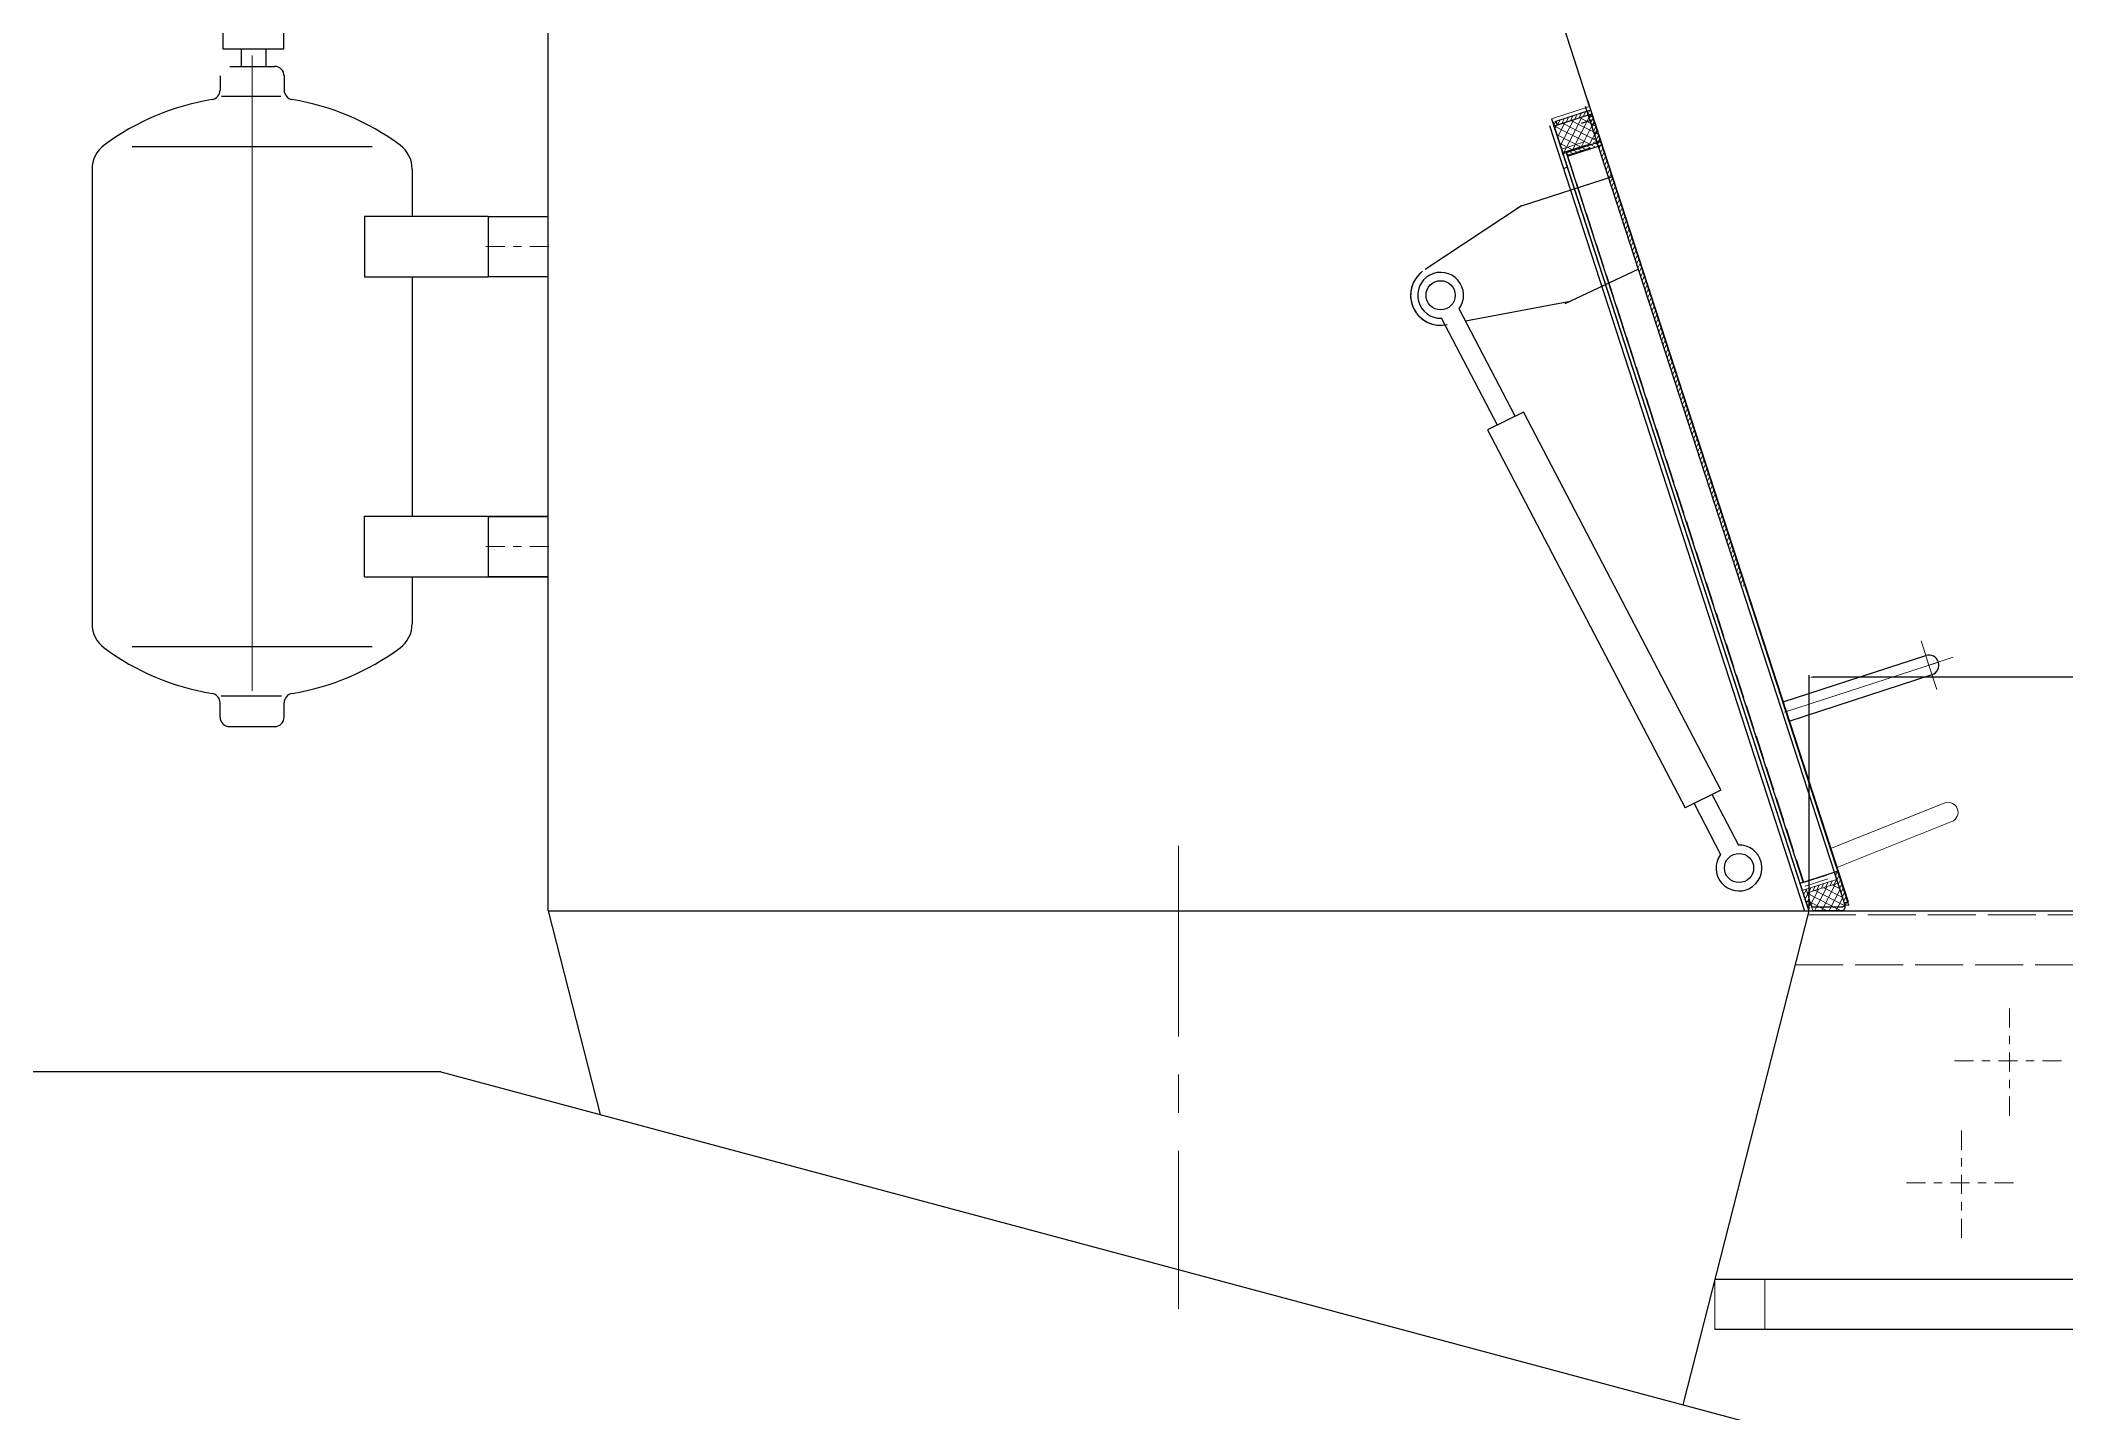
# Model space of a CAD drawing. Header units: inches. Extents: x 10544 to 11608, y 23833 to 24615.
# Drawn here: x 11536.94 to 11561.23, y 24312.23 to 24328.68 of the extents above; entities that cross this region are included whole.
import ezdxf

# ---------------------------------------------------------------- set-up
doc = ezdxf.new("R2010")
doc.units = ezdxf.units.IN
doc.header["$MEASUREMENT"] = 0
doc.linetypes.add('ACAD_ISO02W100', pattern=[15, 12, -3])
doc.linetypes.add('CENTER', pattern=[50.8, 31.75, -6.35, 6.35, -6.35])
for name, color, linetype, lineweight in [('61 Revision Cloud', 1, 'Continuous', 9), ('AM_0', 7, 'Continuous', 30), ('AM_0N', 7, 'Continuous', 30), ('中心线', 1, 'CENTER', 9), ('粗线', 7, 'Continuous', 30), ('细线', 3, 'Continuous', 20), ('虚线', 6, 'ACAD_ISO02W100', 20)]:
    doc.layers.add(name, color=color, linetype=linetype, lineweight=lineweight)
doc.layers.add('尺寸标注', color=253, linetype='Continuous')
doc.styles.add('shwezer', font='simplex.shx', dxfattribs={"width": 0.8, "bigfont": 'hzdx.shx'})
doc.dimstyles.new('shwezer', dxfattribs={"dimtxt": 4, "dimasz": 2.5, "dimexe": 1, "dimexo": 1, "dimgap": 1, "dimtad": 1, "dimdsep": 46, "dimtxsty": 'shwezer', "dimcen": 0, "dimclrd": 256, "dimclre": 256, "dimclrt": 2, "dimadec": 0, "dimazin": 2, "dimtp": 0.1, "dimtm": 0.1, "dimtfac": 0.71, "dimtmove": 0, "dimatfit": 3, "dimfxl": 0, "dimlwd": -1, "dimlwe": -1, "dimarcsym": 0})

# ---------------------------------------------------------------- blocks, each defined once
blk = doc.blocks.new('*D83')
at = {"layer": 'Defpoints', "color": 0, "ltscale": 0.3, "transparency": 16777216}
for p in [(3415342.1, -1967803.2), (3415342.1, -1967920.2), (3415742, -1967919.9)]:
    blk.add_point(p, dxfattribs=at)
at = {"layer": '尺寸标注', "linetype": 'ByBlock', "ltscale": 0.3, "transparency": 16777216}
for p, q in [((3415342.1, -1967919.2), (3415342.1, -1967802.2)), ((3415742, -1967918.9), (3415742, -1967802.2)), ((3415739.5, -1967803.2), (3415344.6, -1967803.2))]:
    blk.add_line(p, q, dxfattribs=at)
at = {"layer": '尺寸标注', "ltscale": 0.3, "transparency": 16777216}
for points in [[(3415344.6, -1967802.8), (3415344.6, -1967803.6), (3415342.1, -1967803.2)], [(3415739.5, -1967802.8), (3415739.5, -1967803.6), (3415742, -1967803.2)]]:
    blk.add_solid(points, dxfattribs=at)
at = {"layer": '尺寸标注', "color": 2, "ltscale": 0.3, "transparency": 16777216, "insert": (3415542, -1967800.2), "char_height": 4, "attachment_point": 5, "style": 'shwezer'}
blk.add_mtext('400', dxfattribs=at)
blk = doc.blocks.new('A$C27857EA5')
at = {"layer": '细线', "ltscale": 5}
h = blk.add_hatch(dxfattribs=at)
h.set_pattern_fill('ANSI31', color=4, scale=0.5, angle=17.995, style=0)
h.set_pattern_definition([(62.995, (-22458.4073, -7074.531), (-1.41440996, 0.72083335), [])])
h.paths.add_polyline_path([(799.556, 2859.876), (801.458, 2860.494), (724.224, 3098.264), (705.203, 3092.086), (705.821, 3090.184), (722.94, 3095.744)])
h = blk.add_hatch(dxfattribs=at)
h.set_pattern_fill('ANSI37', color=4, angle=107.995, style=0)
h.set_pattern_definition([(152.995, (-22456.785, -7074.004), (-1.4416667, -2.8288199), []), (242.995, (-22456.785, -7074.004), (2.8288199, -1.4416667), [])])
h.paths.add_polyline_path([(705.54, 3090.093), (710.02, 3076.302), (729.042, 3082.481), (724.562, 3096.271)])
h = blk.add_hatch(dxfattribs=at)
h.set_pattern_fill('ANSI31', color=4, scale=0.5, angle=107.995, style=0)
h.set_pattern_definition([(152.995, (-22456.7851, -7074.004), (-0.72083335, -1.41440996), [])])
h.paths.add_polyline_path([(729.042, 3082.481), (711.922, 3076.92), (712.54, 3075.018), (729.66, 3080.578)])
h = blk.add_hatch(dxfattribs=at)
h.set_pattern_fill('ANSI31', color=4, scale=0.5, angle=17.725, style=0)
h.set_pattern_definition([(62.725, (-22528.4313, -6889.0478), (-1.41099742, 0.72749057), [])])
h.paths.add_polyline_path([(832.264, 2700.766), (834.49, 2700.374), (832.426, 2706.828), (847.667, 2711.699), (847.058, 2713.604), (829.913, 2708.124)])
for p, q in [((706.825, 3092.613), (724.224, 3098.264)), ((705.203, 3092.086), (809.63, 2770.595)), ((724.562, 3096.271), (852.864, 2701.283)), ((844.133, 2729.14), (900.944, 2751.793)), ((847.229, 2719.609), (904.648, 2742.505)), ((829.913, 2708.124), (847.058, 2713.604)), ((845.944, 2717.091), (851.162, 2700.766)), ((847.849, 2717.7), (853.261, 2700.766)), ((828.798, 2711.611), (832.264, 2700.766)), ((832.426, 2706.828), (847.667, 2711.699)), ((832.426, 2706.828), (835.242, 2698.018)), ((767.778, 2697.967), (1063.134, 2697.967)), ((832.264, 2700.766), (834.364, 2700.766)), ((835.242, 2698.018), (849.623, 2698.018)), ((851.162, 2700.766), (853.349, 2700.766))]:
    blk.add_line(p, q)
at = {"color": 7, "linetype": 'Continuous', "lineweight": 30}
for p, q in [((173.239, 3044.967), (203.23, 3044.967)), ((173.239, 3044.967), (203.23, 3044.967)), ((173.239, 3014.967), (203.23, 3014.967)), ((173.239, 3014.967), (203.23, 3014.967)), ((173.239, 2894.958), (203.23, 2894.958)), ((173.239, 2894.958), (203.23, 2894.958)), ((173.239, 2864.958), (203.23, 2864.958)), ((173.239, 2864.958), (203.23, 2864.958))]:
    blk.add_line(p, q, dxfattribs=at)
blk.add_arc((902.796, 2747.149), 5, 291.739345, 111.739345)
at = {"layer": 'AM_0', "lineweight": -3, "ltscale": 0.3}
for p, q in [((686.523, 2945.113), (658.472, 2998.801)), ((677.556, 2940.681), (649.65, 2994.093)), ((690.605, 2947.13), (672.671, 2938.267)), ((690.605, 2947.13), (789.326, 2758.181)), ((672.671, 2938.267), (771.392, 2749.318)), ((789.326, 2758.181), (771.392, 2749.318)), ((784.846, 2755.96), (798.001, 2730.782)), ((775.876, 2751.534), (789.138, 2726.151))]:
    blk.add_line(p, q, dxfattribs=at)
for centre in [(649.203, 3005.551), (649.203, 3005.551), (798.348, 2719.32)]:
    blk.add_circle(centre, 7.299, dxfattribs=at)
for centre, start, end in [((649.203, 3005.551), 323.939034, 272.233436), ((798.348, 2719.32), 143.437763, 91.734282)]:
    blk.add_arc(centre, 11.467, start, end, dxfattribs=at)
at = {"layer": 'AM_0N', "color": 0, "lineweight": -3}
for p, q in [((689.67, 3050.243), (735.038, 3064.984)), ((689.67, 3050.243), (641.475, 3018.407)), ((711.461, 3001.507), (748.01, 3018.569)), ((713.07, 3002.258), (661.691, 2992.642))]:
    blk.add_line(p, q, dxfattribs=at)
for start, end in [(127.011095, 278.479381), (131.011095, 282.479381)]:
    blk.add_arc((649.203, 3005.551), 15, start, end, dxfattribs=at)
at = {"layer": '中心线', "ltscale": 10}
for p, q in [((55.23, 3125.322), (55.23, 2766.119)), ((55.23, 3125.322), (55.23, 2766.119)), ((893.267, 2820.709), (889.335, 2832.811)), ((893.267, 2820.709), (905.369, 2824.641)), ((898.023, 2822.254), (821.145, 2797.275)), ((893.267, 2820.709), (897.2, 2808.607))]:
    blk.add_line(p, q, dxfattribs=at)
at = {"layer": '中心线', "ltscale": 0.3}
for p, q in [((171.969, 3029.967), (204.518, 3029.967)), ((171.969, 3029.967), (204.518, 3029.967)), ((171.969, 2879.958), (204.518, 2879.958)), ((171.969, 2879.958), (204.518, 2879.958))]:
    blk.add_line(p, q, dxfattribs=at)
at = {"layer": '中心线', "ltscale": 3}
blk.add_line((518.23, 2730.373), (518.23, 2499.036), dxfattribs=at)
at = {"layer": '中心线', "color": 1, "ltscale": 0.3}
for p, q in [((933.482, 2595.519), (933.482, 2650.494)), ((905.994, 2623.007), (960.969, 2623.007)), ((909.499, 2534.494), (909.499, 2589.469)), ((882.012, 2561.981), (936.986, 2561.981))]:
    blk.add_line(p, q, dxfattribs=at)
at = {"layer": '粗线', "ltscale": 4}
for p, q in [((203.23, 2697.967), (203.23, 3147.967)), ((203.23, 2697.967), (203.23, 3099.967)), ((718.066, 3096.317), (724.22, 3098.279)), ((721.515, 3100.132), (850.349, 2703.528)), ((722.524, 3103.5), (852.252, 2704.146)), ((723.671, 3099.968), (852.84, 2702.427)), ((703.634, 3090.443), (831.127, 2697.967)), ((704.65, 3093.788), (833.23, 2697.967)), ((705.268, 3091.886), (831.81, 2702.428)), ((705.422, 3091.412), (833.23, 2697.967)), ((719.585, 3091.553), (725.764, 3093.524)), ((710.627, 3068.915), (712.529, 3069.533)), ((847.849, 2717.7), (828.798, 2711.611)), ((831.81, 2702.428), (833.712, 2703.046)), ((833.913, 2702.428), (834.732, 2699.908)), ((850.737, 2702.427), (851.13, 2701.216)), ((852.84, 2702.427), (850.938, 2701.809)), ((203.23, 2697.967), (1233.23, 2697.967)), ((203.23, 2697.967), (229.202, 2596.076)), ((833.23, 2697.967), (770.3, 2451.089)), ((834.732, 2699.908), (850.179, 2699.907)), ((1060.089, 2513.64), (786.245, 2513.64)), ((1065.382, 2488.64), (786.245, 2488.64))]:
    blk.add_line(p, q, dxfattribs=at)
at = {"layer": '粗线'}
for p, q in [((723.671, 3099.967), (708.066, 3147.995)), ((44.03, 3119.967), (66.43, 3119.967)), ((44.03, 3119.967), (66.43, 3119.967)), ((39.23, 3115.167), (39.23, 3108.114)), ((39.23, 3115.167), (39.23, 3108.114)), ((71.23, 3115.167), (71.23, 3108.114)), ((71.23, 3115.167), (71.23, 3108.114)), ((40.01, 3105.006), (69.501, 3105.006)), ((40.01, 3105.006), (69.501, 3105.006)), ((-4.77, 3079.967), (115.23, 3079.967)), ((-4.77, 3079.967), (115.23, 3079.967)), ((-24.77, 3068.558), (-24.77, 2841.377)), ((-24.77, 3068.558), (-24.77, 2841.377)), ((135.23, 3068.558), (135.23, 3045.164)), ((135.23, 3068.558), (135.23, 3045.164)), ((111.432, 3045.164), (173.23, 3045.164)), ((111.432, 3045.164), (111.432, 3014.771)), ((111.432, 3045.164), (173.23, 3045.164)), ((111.432, 3045.164), (111.432, 3014.771)), ((111.432, 3014.771), (173.23, 3014.771)), ((111.432, 3014.771), (173.23, 3014.771)), ((135.23, 3014.771), (135.23, 2895.164)), ((135.23, 3014.771), (135.23, 2895.164)), ((111.432, 2895.164), (203.23, 2895.164)), ((111.432, 2864.771), (111.432, 2895.164)), ((111.432, 2895.164), (203.23, 2895.164)), ((111.432, 2864.771), (111.432, 2895.164)), ((111.432, 2864.771), (203.23, 2864.771)), ((111.432, 2864.771), (203.23, 2864.771)), ((135.23, 2864.771), (135.23, 2841.377)), ((135.23, 2864.771), (135.23, 2841.377)), ((-4.77, 2829.967), (115.23, 2829.967)), ((-4.77, 2829.967), (115.23, 2829.967)), ((39.69, 2805.287), (69.85, 2805.287)), ((39.69, 2805.287), (69.85, 2805.287)), ((39.23, 2794.767), (39.23, 2801.82)), ((39.23, 2794.767), (39.23, 2801.82)), ((71.23, 2794.767), (71.23, 2801.82)), ((71.23, 2794.767), (71.23, 2801.82)), ((44.03, 2789.967), (66.43, 2789.967)), ((44.03, 2789.967), (66.43, 2789.967)), ((149.5, 2617.432), (-150.5, 2617.432)), ((149.5, 2617.432), (799.5, 2443.265))]:
    blk.add_line(p, q, dxfattribs=at)
at = {"layer": '粗线', "ltscale": 0.25}
for p, q in [((49.706, 3128.745), (49.706, 3119.967)), ((49.706, 3128.745), (49.706, 3119.967)), ((62.093, 3128.745), (62.093, 3119.967)), ((62.093, 3128.745), (62.093, 3119.967))]:
    blk.add_line(p, q, dxfattribs=at)
at = {"layer": '粗线', "color": 4, "ltscale": 5}
for p, q in [((705.54, 3090.093), (724.562, 3096.271)), ((705.727, 3090.471), (710.207, 3076.68)), ((706.825, 3092.613), (707.443, 3090.711)), ((710.02, 3076.302), (729.042, 3082.481)), ((711.922, 3076.92), (830.415, 2712.128)), ((712.54, 3075.018), (729.66, 3080.578))]:
    blk.add_line(p, q, dxfattribs=at)
at = {"layer": '粗线', "ltscale": 5}
for p, q in [((173.239, 3044.967), (173.239, 3014.967)), ((173.239, 3044.967), (173.239, 3014.967)), ((173.239, 2894.958), (173.239, 2864.958)), ((173.239, 2894.958), (173.239, 2864.958)), ((820.393, 2802.288), (891.722, 2825.464)), ((823.483, 2792.777), (894.813, 2815.953))]:
    blk.add_line(p, q, dxfattribs=at)
at = {"layer": '粗线', "ltscale": 0.25}
blk.add_lwpolyline([(71.125, 3136.996), (40.545, 3136.996), (40.545, 3128.745), (71.125, 3128.745)], close=True, dxfattribs=at)
blk.add_lwpolyline([(71.125, 3136.996), (40.545, 3136.996), (40.545, 3128.745), (71.125, 3128.745)], close=True, dxfattribs=at)
at = {"layer": '粗线'}
for centre, radius, start, end in [((66.43, 3115.167), 4.8, 0, 90), ((66.43, 3115.167), 4.8, 0, 90), ((34.43, 3108.114), 4.8, 279.276384, 0), ((34.43, 3108.114), 4.8, 279.276384, 0), ((76.03, 3108.114), 4.8, 180, 260.723616), ((76.03, 3108.114), 4.8, 180, 260.723616), ((55.23, 2980.767), 124.235, 99.276384, 126.516158), ((55.23, 2980.767), 124.235, 99.276384, 126.516158), ((55.23, 2980.767), 124.235, 53.483842, 80.723616), ((55.23, 2980.767), 124.235, 53.483842, 80.723616), ((-9.77, 3068.558), 15, 126.516158, 180), ((-9.77, 3068.558), 15, 126.516158, 180), ((120.23, 3068.558), 15, 0, 53.483842), ((120.23, 3068.558), 15, 0, 53.483842), ((-9.77, 2841.377), 15, 180, 233.483842), ((-9.77, 2841.377), 15, 180, 233.483842), ((120.23, 2841.377), 15, 306.516158, 0), ((120.23, 2841.377), 15, 306.516158, 0), ((55.23, 2929.167), 124.235, 233.483842, 260.723616), ((55.23, 2929.167), 124.235, 233.483842, 260.723616), ((55.23, 2929.167), 124.235, 279.276384, 306.516158), ((55.23, 2929.167), 124.235, 279.276384, 306.516158), ((34.43, 2801.82), 4.8, 0, 80.723616), ((34.43, 2801.82), 4.8, 0, 80.723616), ((76.03, 2801.82), 4.8, 99.276384, 180), ((76.03, 2801.82), 4.8, 99.276384, 180), ((44.03, 2794.767), 4.8, 180, 270), ((44.03, 2794.767), 4.8, 180, 270), ((66.43, 2794.767), 4.8, 270, 0), ((66.43, 2794.767), 4.8, 270, 0), ((849.42, 2700.007), 2, 270, 27.725)]:
    blk.add_arc(centre, radius, start, end, dxfattribs=at)
at = {"layer": '粗线', "ltscale": 5}
blk.add_arc((893.267, 2820.709), 5, 288, 108, dxfattribs=at)
at = {"layer": '粗线', "ltscale": 4}
blk.add_arc((850.179, 2700.907), 1, 269.996116, 18, dxfattribs=at)
at = {"layer": '细线'}
for p, q in [((704.65, 3093.788), (723.671, 3099.968)), ((723.671, 3099.967), (704.65, 3093.788)), ((786.245, 2513.64), (811.245, 2513.64)), ((786.245, 2488.64), (786.245, 2513.64)), ((811.245, 2513.64), (811.245, 2488.64)), ((811.245, 2488.64), (786.245, 2488.64))]:
    blk.add_line(p, q, dxfattribs=at)
at = {"layer": '细线', "color": 4, "ltscale": 5}
for p, q in [((846.477, 2715.423), (847.773, 2717.937)), ((847.16, 2713.284), (848.457, 2715.798)), ((847.844, 2711.146), (849.14, 2713.66)), ((849.038, 2698.018), (832.521, 2706.534)), ((833.793, 2707.265), (832.863, 2705.462)), ((842.109, 2698.018), (833.888, 2702.257)), ((838.07, 2708.632), (834.23, 2701.185)), ((842.347, 2709.999), (836.092, 2697.868)), ((851.265, 2700.441), (836.409, 2708.101)), ((846.624, 2711.366), (839.742, 2698.018)), ((849.898, 2704.718), (840.686, 2709.468)), ((848.701, 2708.466), (843.314, 2698.018)), ((848.531, 2708.995), (844.963, 2710.835)), ((850.068, 2704.189), (846.886, 2698.018)), ((848.527, 2709.007), (849.824, 2711.521)), ((849.211, 2706.869), (850.507, 2709.383)), ((849.894, 2704.73), (851.191, 2707.244)), ((850.578, 2702.592), (851.874, 2705.106)), ((851.261, 2700.453), (852.558, 2702.967)), ((851.435, 2699.912), (850.685, 2698.458)), ((853.209, 2700.766), (853.241, 2700.829))]:
    blk.add_line(p, q, dxfattribs=at)
at = {"layer": '虚线'}
for p, q in [((705.268, 3091.886), (722.387, 3097.448)), ((722.387, 3097.448), (850.737, 2702.427)), ((709.594, 3078.571), (726.713, 3084.134)), ((710.142, 3076.883), (727.261, 3082.446)), ((712.114, 3077.287), (727.331, 3082.231)), ((712.114, 3077.287), (833.913, 2702.428)), ((712.663, 3075.599), (727.879, 3080.543)), ((716.017, 3058.804), (734.558, 3001.741)), ((830.777, 2712.081), (845.994, 2717.026)), ((831.395, 2710.179), (846.612, 2715.124))]:
    blk.add_line(p, q, dxfattribs=at)
at = {"layer": '虚线', "ltscale": 2}
for p, q in [((832.72, 2695.967), (1233.23, 2695.967)), ((826.348, 2670.967), (1233.23, 2670.967))]:
    blk.add_line(p, q, dxfattribs=at)
at = {"layer": '尺寸标注', "ltscale": 0.3}
dim = blk.add_linear_dim(base=(833.326, 2814.692), p1=(1233.23, 2697.967), p2=(833.326, 2697.745), dimstyle='shwezer', override={"dimdec": 0}, dxfattribs=at)
dim.commit()
dim.dimension.update_dxf_attribs({"geometry": '*D83', "text_midpoint": (1033.278, 2817.692), "insert": (-3414508.753, 1970617.905)})

msp = doc.modelspace()

# ---------------------------------------------------------------- block references
at = {"layer": '61 Revision Cloud', "xscale": 0.024, "yscale": 0.024, "zscale": 0.024}
msp.add_blockref('A$C27857EA5', (11538.151, 24253.494), dxfattribs=at)

doc.saveas('drawing.dxf')
